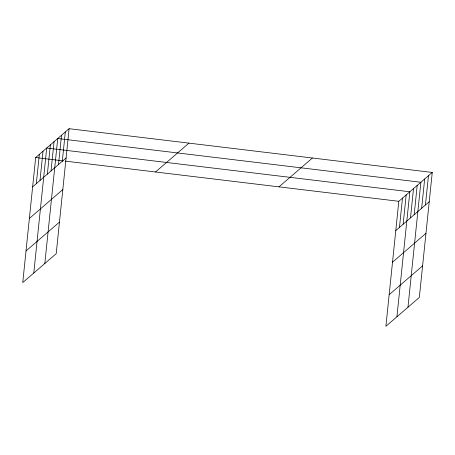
<?xml version="1.0" encoding="UTF-8"?>
<svg xmlns="http://www.w3.org/2000/svg" width="455" height="455" viewBox="0 0 455 455"><rect width="100%" height="100%" fill="white"/><g stroke="black" fill="none" stroke-linecap="round" stroke-linejoin="round"><path stroke-width="0.68" d="M69.109 128.697L35.666 157.549L22.75 282.555L56.192 253.702L69.109 128.697L432.25 172.445L419.334 297.451L385.891 326.303L398.808 201.298L432.25 172.445M36.32 183.661L39.346 154.376M40 180.487L43.026 151.202M33.784 273.034L46.706 148.029L409.847 191.777L396.925 316.782M47.354 174.14L50.38 144.855M51.034 170.966L54.06 141.681M44.823 263.513L57.739 138.508L420.881 182.256L407.964 307.262M58.502 164.522L61.527 135.237M62.289 161.252L65.321 131.967M399.462 227.409L402.487 198.124M403.141 224.235L406.167 194.95M410.495 217.888L413.521 188.603M414.175 214.714L417.201 185.43M421.643 208.276L424.669 178.986M425.431 205.006L428.462 175.715M32.641 186.834L66.083 157.987M29.376 218.423L62.818 189.57M26.015 250.967L59.457 222.114M155.502 171.984L188.944 143.137M278.972 186.857L312.414 158.01M395.782 230.583L429.224 201.736M392.517 262.171L425.96 233.324M389.156 294.715L422.598 265.868M35.666 157.549L63.16 160.86M65.275 161.115L398.808 201.298"/></g></svg>
